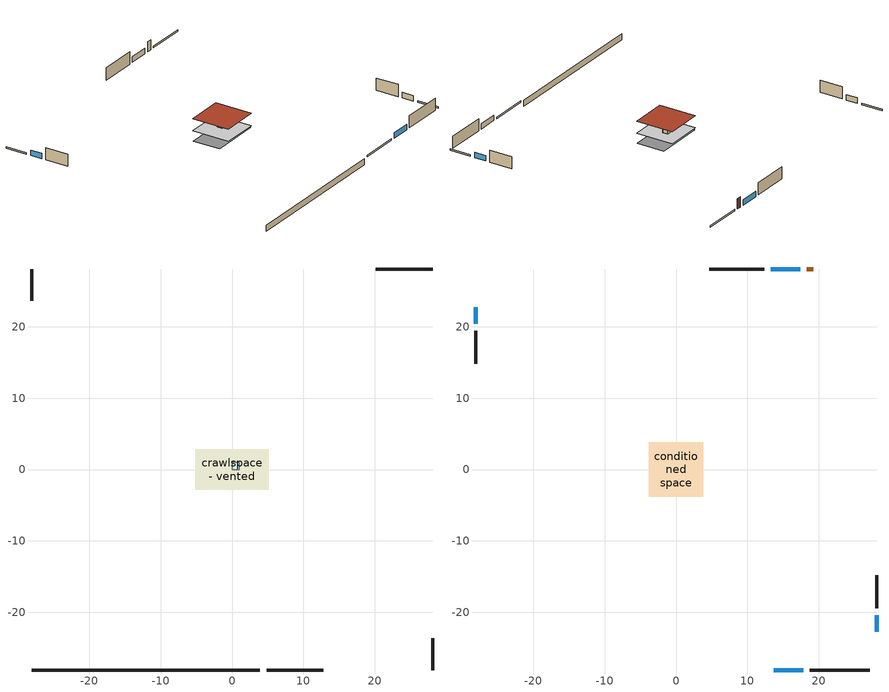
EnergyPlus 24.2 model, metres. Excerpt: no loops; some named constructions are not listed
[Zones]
central ac and furnace airloop ret air zone
 floor adiabatic (AdiabaticConst): 0,0 0,1 1,1 1,0 z0
 wall adiabatic (AdiabaticConst): 0,1 0,0 1,0 1,1 0,1 z0:1
 ceiling adiabatic (AdiabaticConst): 1,0 1,1 0,1 0,0 z1
crawlspace - vented
 floor foundation (Slab1 construction): -5.15,-2.86 -5.15,2.86 5.15,2.86 5.15,-2.86 z-0.91
 wall outside (RimJoist1 construction): 4.85,-28.12 12.77,-28.12 z0.3:0.61
 wall outside (RimJoist2 construction): -28.12,28.12 -28.12,23.7 z0.3:0.61
 wall outside (RimJoist3 construction): 28.12,28.12 20.19,28.12 z0.3:0.61
 wall outside (RimJoist4 construction): 28.12,-28.12 28.12,-23.7 z0.3:0.61
 wall foundation (FoundationWall1 construction): -28.12,-28.12 3.92,-28.12 z-0.91:0.3
conditioned space
 floor to crawlspace - vented (Floor1 construction): -3.84,-3.84 -3.84,3.84 3.84,3.84 3.84,-3.84 z0.3
 wall outside (AdiabaticWallConstruction 1): 19.27,28.12 18.35,28.12 z0.3:2.34
 wall outside (AdiabaticWallConstruction): 13.7,-28.12 17.81,-28.12 / 17.42,28.12 13.31,28.12 z0.3:1.4; -28.12,22.77 -28.12,20.42 / 28.12,-22.77 28.12,-20.42 z0.3:1.37
 wall outside (Wall1 construction): 18.74,-28.12 27.19,-28.12 z0.3:2.74
 wall outside (Wall2 construction): -28.12,19.49 -28.12,14.8 z0.3:2.74
 wall outside (Wall3 construction): 12.38,28.12 4.69,28.12 z0.3:2.74
 wall outside (Wall4 construction): 28.12,-19.49 28.12,-14.8 z0.3:2.74
 window (WindowConstruction): 13.7,-28.12 17.81,-28.12 z0.3:1.4
 window (WindowConstruction 1): -28.12,22.77 -28.12,20.42 z0.3:1.37
 window (WindowConstruction 2): 17.42,28.12 13.31,28.12 z0.3:1.4
 window (WindowConstruction 3): 28.12,-22.77 28.12,-20.42 z0.3:1.37
 door (Door): 19.26,28.12 18.35,28.12 z0.3:2.34
 roof outside (Roof1 construction): -3.84,3.84 -3.84,-3.84 3.84,-3.84 3.84,3.84 z2.74
[Material] Roughness=Rough; Thermal Absorptance=0.9
Name | Thickness {m} | Conductivity {W/m-K} | Density {kg/m3} | Specific Heat {J/kg-K} | Solar Absorptance | Visible Absorptance
floor covering | 0.0127 | 0.0433444 | 54.468 | 1339.84 | 0.6 | 0.6
floor stud and cavity | 0.1397 | 0.923637 | 92.3553 | 1139.71 | 0.7 | 0.7
osb sheathing 0.75 in. | 0.01905 | 0.115458 | 512.64 | 1214.23 | 0.7 | 0.7
[Construction]
Floor1 construction Reversed: floor covering, osb sheathing 0.75 in., floor stud and cavity
[EnergyManagementSystem:Subroutine]
central_ac_and_furnace_airloop_0_duct_subroutine: Set AH_MFR = central_ac_and_furnace_airloop_AH_MFR / 1; If AH_MFR > 0; Set AH_Tout = central_ac_and_furnace_airloop_AH_Tout; Set AH_Wout = central_ac_and_furnace_airloop_AH_Wout; Set RA_T = central_ac_and_furnace_airloop_RA_T; Set RA_W = central_ac_and_furnace_airloop_Ra_W; Set Fan_RTF = central_ac_and_furnace_airloop_Fan_RTF; Set DZ_T = central_ac_and_furnace_airloop_0_DZ_T; Set DZ_W = central_ac_and_furnace_airloop_0_DZ_W; Set AH_VFR = central_ac_and_furnace_airloop_AH_VFR / 1; Set h_SA = (@HFnTdbW AH_Tout AH_Wout); Set h_RA = (@HFnTdbW RA_T RA_W); Set h_fg = (@HfgAirFnWTdb AH_Wout AH_Tout); Set h_DZ = (@HFnTdbW DZ_T DZ_W); Set air_cp = 1006.0; Set f_sup = 0.133; Set f_ret = 0.067; Set sup_lk_mfr = f_sup * AH_MFR; Set ret_lk_mfr = f_ret * AH_MFR; Set SupTotLkToCond = sup_lk_mfr*(h_RA - h_SA); Set SupLatLkToCond = sup_lk_mfr*h_fg*(RA_W-AH_Wout); Set SupSensLkToCond = SupTotLkToCond-SupLatLkToCond; Set supply_ua = 53.116; Set eTm = 0-((Fan_RTF/(AH_MFR*air_cp))*supply_ua); Set t_sup = DZ_T+((AH_Tout-DZ_T)*(@Exp eTm)); Set SupCondToCond = AH_MFR*air_cp*(t_sup-AH_Tout); Set SupCondToDZ = 0-SupCondToCond; Set return_ua = 9.836; Set eTm = 0-((Fan_RTF/(AH_MFR*air_cp))*return_ua); Set t_ret = DZ_T+((RA_T-DZ_T)*(@Exp eTm)); Set RetCondToRP = AH_MFR*air_cp*(t_ret-RA_T); Set RetCondToDZ = 0-RetCondToRP; Set RetLatLkToRP = 0; Set RetSensLkToRP = ret_lk_mfr*air_cp*(DZ_T-RA_T); Set SupTotLkToDZ = sup_lk_mfr*(h_SA-h_DZ); Set SupLatLkToDZ = sup_lk_mfr*h_fg*(AH_Wout-DZ_W); Set SupSensLkToDZ = SupTotLkToDZ-SupLatLkToDZ; Set FracOutsideToCond = 1.0; Set FracOutsideToDZ = 0.0; Set FracCondToOutside = 0.0; Set FracDZToOutside = 1.0; Set FracDZToCond = 0.0; Set FracCondToDZ = 0.0; Set lk_imbal_vfr = @ABS(f_sup - f_ret) * AH_VFR; Set ImbalLkCondToDZ = lk_imbal_vfr * FracCondToDZ; Set ImbalLkDZToCond = lk_imbal_vfr * FracDZToCond; Set ImbalLkOutsideToCond = lk_imbal_vfr * FracOutsideToCond; Set ImbalLkOutsideToDZ = lk_imbal_vfr * FracOutsideToDZ; Set ImbalLkCondToOutside = lk_imbal_vfr * FracCondToOutside; Set ImbalLkDZToOutside = lk_imbal_vfr * FracDZToOutside; Else; Set SupLatLkToCond = 0; Set SupSensLkToCond = 0; Set SupCondToCond = 0; Set RetCondToRP = 0; Set RetLatLkToRP = 0; Set RetSensLkToRP = 0; Set RetCondToDZ = 0; Set SupCondToDZ = 0; Set SupLatLkToDZ = 0; Set SupSensLkToDZ = 0; Set ImbalLkCondToDZ = 0; Set ImbalLkDZToCond = 0; Set ImbalLkOutsideToCond = 0; Set ImbalLkOutsideToDZ = 0; Set ImbalLkCondToOutside = 0; Set ImbalLkDZToOutside = 0; EndIf; Set central_ac_and_furnace_airloop_0_SupLatLkToCond = SupLatLkToCond; Set central_ac_and_furnace_airloop_0_SupSensLkToCond = SupSensLkToCond; Set central_ac_and_furnace_airloop_0_SupCondToLv = SupCondToCond; Set central_ac_and_furnace_airloop_0_RetCondToRP = RetCondToRP; Set central_ac_and_furnace_airloop_0_RetLatLkToRP = RetLatLkToRP; Set central_ac_and_furnace_airloop_0_RetSensLkToRP = RetSensLkToRP; Set central_ac_and_furnace_airloop_0_RetCondToDZ = RetCondToDZ; Set central_ac_and_furnace_airloop_0_SupCondToDZ = SupCondToDZ; Set central_ac_and_furnace_airloop_0_SupLatLkToDZ = SupLatLkToDZ; Set central_ac_and_furnace_airloop_0_SupSensLkToDZ = SupSensLkToDZ; Set central_ac_and_furnace_airloop_0_ZoneMixCondToDZ = ImbalLkCondToDZ; Set central_ac_and_furnace_airloop_0_ZoneMixDZToCond = ImbalLkDZToCond; Set central_ac_and_furnace_airloop_0_DuctImbalLkSupFanEquivCond = ImbalLkCondToOutside; Set central_ac_and_furnace_airloop_0_DuctImbalLkExhFanEquivCond = ImbalLkOutsideToCond; Set central_ac_and_furnace_airloop_0_DuctImbalLkSupFanEquivDZ = ImbalLkDZToOutside; Set central_ac_and_furnace_airloop_0_DuctImbalLkExhFanEquivDZ = ImbalLkOutsideToDZ
[EnergyManagementSystem:OutputVariable]
Name | EMS Variable | Type of Data in Variable | Update Frequency | EMS Program or Subroutine | Units
central ac and furnace supply fan disaggregate htg primary | central_ac_and_furnace_supply_fan_primary_htg | Summed | SystemTimestep | central_ac_and_furnace_supply_fan_disaggregate_program_1 | J
loads_htg_tot_peakload_outvar; loads_htg_tot_annual_outvar; loads_htg_tot_timeseries_outvar | loads_htg_tot | Summed | ZoneTimestep | total_loads_program | J
loads_clg_tot_peakload_outvar; loads_clg_tot_annual_outvar; loads_clg_tot_timeseries_outvar | loads_clg_tot | Summed | ZoneTimestep | total_loads_program | J
htg_unmet_hours_annual_outvar; htg_unmet_hours_timeseries_outvar | htg_unmet_hours | Summed | ZoneTimestep | unmet_hours_program | hr
clg_unmet_hours_annual_outvar; clg_unmet_hours_timeseries_outvar | clg_unmet_hours | Summed | ZoneTimestep | unmet_hours_program | hr
loads_htg_roofs_annual_outvar; loads_htg_roofs_timeseries_outvar | loads_htg_roofs | Summed | ZoneTimestep | component_loads_program | J
loads_htg_ceilings_annual_outvar; loads_htg_ceilings_timeseries_outvar | loads_htg_ceilings | Summed | ZoneTimestep | component_loads_program | J
loads_htg_walls_annual_outvar; loads_htg_walls_timeseries_outvar | loads_htg_walls | Summed | ZoneTimestep | component_loads_program | J
loads_htg_rim_joists_annual_outvar; loads_htg_rim_joists_timeseries_outvar | loads_htg_rim_joists | Summed | ZoneTimestep | component_loads_program | J
loads_htg_foundation_walls_annual_outvar; loads_htg_foundation_walls_timeseries_outvar | loads_htg_foundation_walls | Summed | ZoneTimestep | component_loads_program | J
loads_htg_doors_annual_outvar; loads_htg_doors_timeseries_outvar | loads_htg_doors | Summed | ZoneTimestep | component_loads_program | J
loads_htg_windows_conduction_annual_outvar; loads_htg_windows_conduction_timeseries_outvar | loads_htg_windows_conduction | Summed | ZoneTimestep | component_loads_program | J
loads_htg_windows_solar_annual_outvar; loads_htg_windows_solar_timeseries_outvar | loads_htg_windows_solar | Summed | ZoneTimestep | component_loads_program | J
loads_htg_skylights_conduction_annual_outvar; loads_htg_skylights_conduction_timeseries_outvar | loads_htg_skylights_conduction | Summed | ZoneTimestep | component_loads_program | J
loads_htg_skylights_solar_annual_outvar; loads_htg_skylights_solar_timeseries_outvar | loads_htg_skylights_solar | Summed | ZoneTimestep | component_loads_program | J
loads_htg_floors_annual_outvar; loads_htg_floors_timeseries_outvar | loads_htg_floors | Summed | ZoneTimestep | component_loads_program | J
loads_htg_slabs_annual_outvar; loads_htg_slabs_timeseries_outvar | loads_htg_slabs | Summed | ZoneTimestep | component_loads_program | J
loads_htg_internal_mass_annual_outvar; loads_htg_internal_mass_timeseries_outvar | loads_htg_internal_mass | Summed | ZoneTimestep | component_loads_program | J
loads_htg_infil_annual_outvar; loads_htg_infil_timeseries_outvar | loads_htg_infil | Summed | ZoneTimestep | component_loads_program | J
loads_htg_natvent_annual_outvar; loads_htg_natvent_timeseries_outvar | loads_htg_natvent | Summed | ZoneTimestep | component_loads_program | J
loads_htg_mechvent_annual_outvar; loads_htg_mechvent_timeseries_outvar | loads_htg_mechvent | Summed | ZoneTimestep | component_loads_program | J
loads_htg_whf_annual_outvar; loads_htg_whf_timeseries_outvar | loads_htg_whf | Summed | ZoneTimestep | component_loads_program | J
loads_htg_ducts_annual_outvar; loads_htg_ducts_timeseries_outvar | loads_htg_ducts | Summed | ZoneTimestep | component_loads_program | J
loads_htg_intgains_annual_outvar; loads_htg_intgains_timeseries_outvar | loads_htg_intgains | Summed | ZoneTimestep | component_loads_program | J
loads_htg_lighting_annual_outvar; loads_htg_lighting_timeseries_outvar | loads_htg_lighting | Summed | ZoneTimestep | component_loads_program | J
loads_clg_roofs_annual_outvar; loads_clg_roofs_timeseries_outvar | loads_clg_roofs | Summed | ZoneTimestep | component_loads_program | J
loads_clg_ceilings_annual_outvar; loads_clg_ceilings_timeseries_outvar | loads_clg_ceilings | Summed | ZoneTimestep | component_loads_program | J
loads_clg_walls_annual_outvar; loads_clg_walls_timeseries_outvar | loads_clg_walls | Summed | ZoneTimestep | component_loads_program | J
loads_clg_rim_joists_annual_outvar; loads_clg_rim_joists_timeseries_outvar | loads_clg_rim_joists | Summed | ZoneTimestep | component_loads_program | J
loads_clg_foundation_walls_annual_outvar; loads_clg_foundation_walls_timeseries_outvar | loads_clg_foundation_walls | Summed | ZoneTimestep | component_loads_program | J
loads_clg_doors_annual_outvar; loads_clg_doors_timeseries_outvar | loads_clg_doors | Summed | ZoneTimestep | component_loads_program | J
loads_clg_windows_conduction_annual_outvar; loads_clg_windows_conduction_timeseries_outvar | loads_clg_windows_conduction | Summed | ZoneTimestep | component_loads_program | J
loads_clg_windows_solar_annual_outvar; loads_clg_windows_solar_timeseries_outvar | loads_clg_windows_solar | Summed | ZoneTimestep | component_loads_program | J
loads_clg_skylights_conduction_annual_outvar; loads_clg_skylights_conduction_timeseries_outvar | loads_clg_skylights_conduction | Summed | ZoneTimestep | component_loads_program | J
loads_clg_skylights_solar_annual_outvar; loads_clg_skylights_solar_timeseries_outvar | loads_clg_skylights_solar | Summed | ZoneTimestep | component_loads_program | J
loads_clg_floors_annual_outvar; loads_clg_floors_timeseries_outvar | loads_clg_floors | Summed | ZoneTimestep | component_loads_program | J
loads_clg_slabs_annual_outvar; loads_clg_slabs_timeseries_outvar | loads_clg_slabs | Summed | ZoneTimestep | component_loads_program | J
loads_clg_internal_mass_annual_outvar; loads_clg_internal_mass_timeseries_outvar | loads_clg_internal_mass | Summed | ZoneTimestep | component_loads_program | J
loads_clg_infil_annual_outvar; loads_clg_infil_timeseries_outvar | loads_clg_infil | Summed | ZoneTimestep | component_loads_program | J
loads_clg_natvent_annual_outvar; loads_clg_natvent_timeseries_outvar | loads_clg_natvent | Summed | ZoneTimestep | component_loads_program | J
loads_clg_mechvent_annual_outvar; loads_clg_mechvent_timeseries_outvar | loads_clg_mechvent | Summed | ZoneTimestep | component_loads_program | J
loads_clg_whf_annual_outvar; loads_clg_whf_timeseries_outvar | loads_clg_whf | Summed | ZoneTimestep | component_loads_program | J
loads_clg_ducts_annual_outvar; loads_clg_ducts_timeseries_outvar | loads_clg_ducts | Summed | ZoneTimestep | component_loads_program | J
loads_clg_intgains_annual_outvar; loads_clg_intgains_timeseries_outvar | loads_clg_intgains | Summed | ZoneTimestep | component_loads_program | J
loads_clg_lighting_annual_outvar; loads_clg_lighting_timeseries_outvar | loads_clg_lighting | Summed | ZoneTimestep | component_loads_program | J
total_infil_flow_rate_timeseries_outvar | total_infil_flow_rate | Averaged | ZoneTimestep | total_airflows_program | m^3/s
total_mechvent_flow_rate_timeseries_outvar | total_mechvent_flow_rate | Averaged | ZoneTimestep | total_airflows_program | m^3/s
total_natvent_flow_rate_timeseries_outvar | total_natvent_flow_rate | Averaged | ZoneTimestep | total_airflows_program | m^3/s
total_whf_flow_rate_timeseries_outvar | total_whf_flow_rate | Averaged | ZoneTimestep | total_airflows_program | m^3/s
[Schedule:Day:Interval]
cooling season schedule day; cooling season schedule day 2; cooling season schedule default day; hvac availability schedule day; hvac availability schedule day 1; natural vent schedule default day: No, 24:00, 0
cooling season schedule day 1; hvac availability schedule default day; natural vent schedule day: No, 24:00, 1
[Schedule:Week:Daily]
cooling season schedule Week Rule - Jan1-May26: cooling season schedule day, cooling season schedule day, cooling season schedule day, cooling season schedule day, cooling season schedule day, cooling season schedule day, cooling season schedule day, cooling season schedule default day, cooling season schedule default day, cooling season schedule default day, cooling season schedule default day, cooling season schedule default day
cooling season schedule Week Rule - May27-Jun2: cooling season schedule day, cooling season schedule day, cooling season schedule day, cooling season schedule day, cooling season schedule day, cooling season schedule day 1, cooling season schedule day 1, cooling season schedule default day, cooling season schedule default day, cooling season schedule default day, cooling season schedule default day, cooling season schedule default day
cooling season schedule Week Rule - Jun3-Sep29: cooling season schedule day 1, cooling season schedule day 1, cooling season schedule day 1, cooling season schedule day 1, cooling season schedule day 1, cooling season schedule day 1, cooling season schedule day 1, cooling season schedule default day, cooling season schedule default day, cooling season schedule default day, cooling season schedule default day, cooling season schedule default day
cooling season schedule Week Rule - Sep30-Oct6: cooling season schedule day 1, cooling season schedule day 2, cooling season schedule day 2, cooling season schedule day 2, cooling season schedule day 2, cooling season schedule day 2, cooling season schedule day 2, cooling season schedule default day, cooling season schedule default day, cooling season schedule default day, cooling season schedule default day, cooling season schedule default day
cooling season schedule Week Rule - Oct7-Dec31: cooling season schedule day 2, cooling season schedule day 2, cooling season schedule day 2, cooling season schedule day 2, cooling season schedule day 2, cooling season schedule day 2, cooling season schedule day 2, cooling season schedule default day, cooling season schedule default day, cooling season schedule default day, cooling season schedule default day, cooling season schedule default day
hvac availability schedule Week Rule - Jan1-Aug25; hvac availability schedule Week Rule - Sep9-Nov24; hvac availability schedule Week Rule - Dec16-Dec31: hvac availability schedule default day, hvac availability schedule default day, hvac availability schedule default day, hvac availability schedule default day, hvac availability schedule default day, hvac availability schedule default day, hvac availability schedule default day, hvac availability schedule default day, hvac availability schedule default day, hvac availability schedule default day, hvac availability schedule default day, hvac availability schedule default day
hvac availability schedule Week Rule - Aug26-Sep1: hvac availability schedule default day, hvac availability schedule default day, hvac availability schedule default day, hvac availability schedule default day, hvac availability schedule day 1, hvac availability schedule day 1, hvac availability schedule day 1, hvac availability schedule default day, hvac availability schedule default day, hvac availability schedule default day, hvac availability schedule default day, hvac availability schedule default day
hvac availability schedule Week Rule - Sep2-Sep8: hvac availability schedule day 1, hvac availability schedule day 1, hvac availability schedule day 1, hvac availability schedule day 1, hvac availability schedule default day, hvac availability schedule default day, hvac availability schedule default day, hvac availability schedule default day, hvac availability schedule default day, hvac availability schedule default day, hvac availability schedule default day, hvac availability schedule default day
hvac availability schedule Week Rule - Nov25-Dec1: hvac availability schedule default day, hvac availability schedule default day, hvac availability schedule default day, hvac availability schedule default day, hvac availability schedule default day, hvac availability schedule day, hvac availability schedule day, hvac availability schedule default day, hvac availability schedule default day, hvac availability schedule default day, hvac availability schedule default day, hvac availability schedule default day
hvac availability schedule Week Rule - Dec2-Dec8: hvac availability schedule day, hvac availability schedule day, hvac availability schedule day, hvac availability schedule day, hvac availability schedule day, hvac availability schedule day, hvac availability schedule day, hvac availability schedule default day, hvac availability schedule default day, hvac availability schedule default day, hvac availability schedule default day, hvac availability schedule default day
hvac availability schedule Week Rule - Dec9-Dec15: hvac availability schedule day, hvac availability schedule day, hvac availability schedule day, hvac availability schedule day, hvac availability schedule day, hvac availability schedule default day, hvac availability schedule default day, hvac availability schedule default day, hvac availability schedule default day, hvac availability schedule default day, hvac availability schedule default day, hvac availability schedule default day
natural vent schedule Week Rule - Jan1-Jan6: natural vent schedule day, natural vent schedule day, natural vent schedule default day, natural vent schedule day, natural vent schedule default day, natural vent schedule day, natural vent schedule default day, natural vent schedule default day, natural vent schedule default day, natural vent schedule default day, natural vent schedule default day, natural vent schedule default day
natural vent schedule Week Rule - Jan7-Dec31: natural vent schedule default day, natural vent schedule day, natural vent schedule default day, natural vent schedule day, natural vent schedule default day, natural vent schedule day, natural vent schedule default day, natural vent schedule default day, natural vent schedule default day, natural vent schedule default day, natural vent schedule default day, natural vent schedule default day
[Schedule:Year]
cooling season schedule: cooling season schedule Week Rule - Jan1-May26, 1, 1, 5, 26, cooling season schedule Week Rule - May27-Jun2, 5, 27, 6, 2, cooling season schedule Week Rule - Jun3-Sep29, 6, 3, 9, 29, cooling season schedule Week Rule - Sep30-Oct6, 9, 30, 10, 6, cooling season schedule Week Rule - Oct7-Dec31, 10, 7, 12, 31
hvac availability schedule: hvac availability schedule Week Rule - Jan1-Aug25, 1, 1, 8, 25, hvac availability schedule Week Rule - Aug26-Sep1, 8, 26, 9, 1, hvac availability schedule Week Rule - Sep2-Sep8, 9, 2, 9, 8, hvac availability schedule Week Rule - Sep9-Nov24, 9, 9, 11, 24, hvac availability schedule Week Rule - Nov25-Dec1, 11, 25, 12, 1, hvac availability schedule Week Rule - Dec2-Dec8, 12, 2, 12, 8, hvac availability schedule Week Rule - Dec9-Dec15, 12, 9, 12, 15, hvac availability schedule Week Rule - Dec16-Dec31, 12, 16, 12, 31
natural vent schedule: natural vent schedule Week Rule - Jan1-Jan6, 1, 1, 1, 6, natural vent schedule Week Rule - Jan7-Dec31, 1, 7, 12, 31
